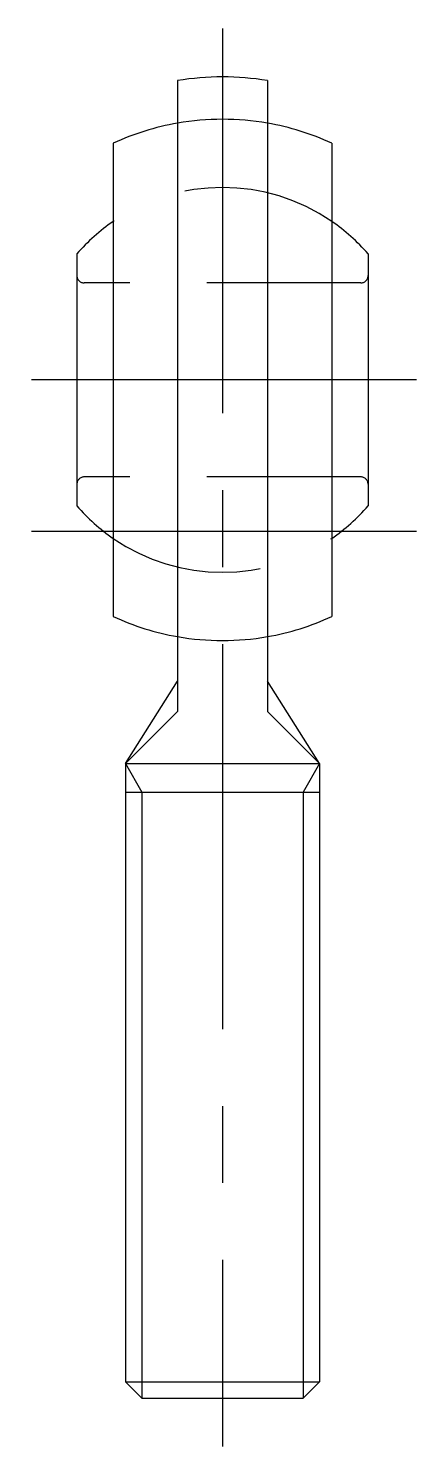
# Model space of a CAD drawing. Extents: x -2 to 90.5, y -8 to 75.
# Drawn here: x 74.5 to 90.5, y 16.5 to 75 of the extents above.
import ezdxf

# ---------------------------------------------------------------- set-up
doc = ezdxf.new("R2010")
doc.units = 0
doc.header["$LTSCALE"] = 0.5
doc.linetypes.add('CENTER', pattern=[50.8, 31.75, -6.35, 6.35, -6.35])
doc.linetypes.add('DASHED', pattern=[19.05, 12.7, -6.35])
doc.layers.get('0').update_dxf_attribs({"linetype": 'CONTINUOUS'})
doc.layers.add('CENTER', color=1, linetype='CENTER')

msp = doc.modelspace()

# ---------------------------------------------------------------- linework, layer by layer
at = {"color": 7, "linetype": 'CONTINUOUS'}
for p, q in [((80.65, 72.862), (80.65, 48.088)), ((84.35, 72.862), (84.35, 48.088)), ((78, 70.282), (78, 50.756)), ((87, 70.282), (87, 50.756)), ((76.5, 65.719), (76.5, 55.319)), ((88.5, 65.719), (88.5, 55.319)), ((78.5, 44.691), (80.65, 48.088)), ((86.5, 44.691), (84.35, 48.088)), ((78.5, 44.691), (78.5, 19.195)), ((78.5, 44.691), (86.5, 44.691)), ((86.5, 44.691), (86.5, 19.195)), ((78.5, 43.519), (86.5, 43.519)), ((78.5, 19.195), (86.5, 19.195)), ((79.176, 18.519), (78.5, 19.195)), ((85.823, 18.519), (86.5, 19.195)), ((79.176, 18.519), (85.823, 18.519))]:
    msp.add_line(p, q, dxfattribs=at)
at = {"color": 3, "linetype": 'DASHED'}
for p, q in [((88.2, 64.519), (76.8, 64.519)), ((88.2, 56.519), (76.8, 56.519)), ((80.65, 48.088), (80.65, 46.841)), ((84.35, 48.088), (84.35, 46.841)), ((78.5, 44.691), (80.65, 46.841)), ((86.5, 44.691), (84.35, 46.841))]:
    msp.add_line(p, q, dxfattribs=at)
at = {"color": 3, "linetype": 'CONTINUOUS'}
for p, q in [((78.5, 44.691), (79.176, 43.519)), ((86.5, 44.691), (85.823, 43.519)), ((79.176, 43.519), (79.176, 18.519)), ((85.823, 43.519), (85.823, 18.519))]:
    msp.add_line(p, q, dxfattribs=at)
at = {"color": 7, "linetype": 'CONTINUOUS'}
for centre, radius, start, end in [((82.5, 62.019), 11, 80.31788, 99.68212), ((82.5, 60.519), 10.75, 99.90953, 114.74652), ((82.5, 60.519), 10.75, 65.25348, 80.09047), ((82.5, 60.512), 7.944, 124.50364, 139.04969), ((82.5, 60.512), 7.944, 40.95031, 55.49636), ((82.5, 60.526), 7.944, 220.95031, 235.49636), ((82.5, 60.526), 7.944, 304.50364, 319.04969), ((82.5, 60.519), 10.75, 245.25348, 260.09047), ((82.5, 60.519), 10.75, 279.90953, 294.74652)]:
    msp.add_arc(centre, radius, start, end, dxfattribs=at)
at = {"color": 3, "linetype": 'DASHED'}
for centre, radius, start, end in [((82.5, 60.519), 10.75, 80.09047, 99.90953), ((82.5, 60.512), 7.944, 55.49636, 124.50364), ((76.8, 64.819), 0.3, 180, 270), ((88.2, 64.819), 0.3, 270, 0), ((76.8, 56.219), 0.3, 90, 180), ((88.2, 56.219), 0.3, 0, 90), ((82.5, 60.526), 7.944, 235.49636, 304.50364), ((82.5, 60.519), 10.75, 260.09047, 279.90953)]:
    msp.add_arc(centre, radius, start, end, dxfattribs=at)
at = {"layer": 'CENTER', "color": 1, "linetype": 'CENTER'}
for p, q in [((82.5, 75.019), (82.5, 16.519)), ((90.5, 60.519), (74.5, 60.519)), ((90.5, 54.269), (74.5, 54.269))]:
    msp.add_line(p, q, dxfattribs=at)

doc.saveas('drawing.dxf')
